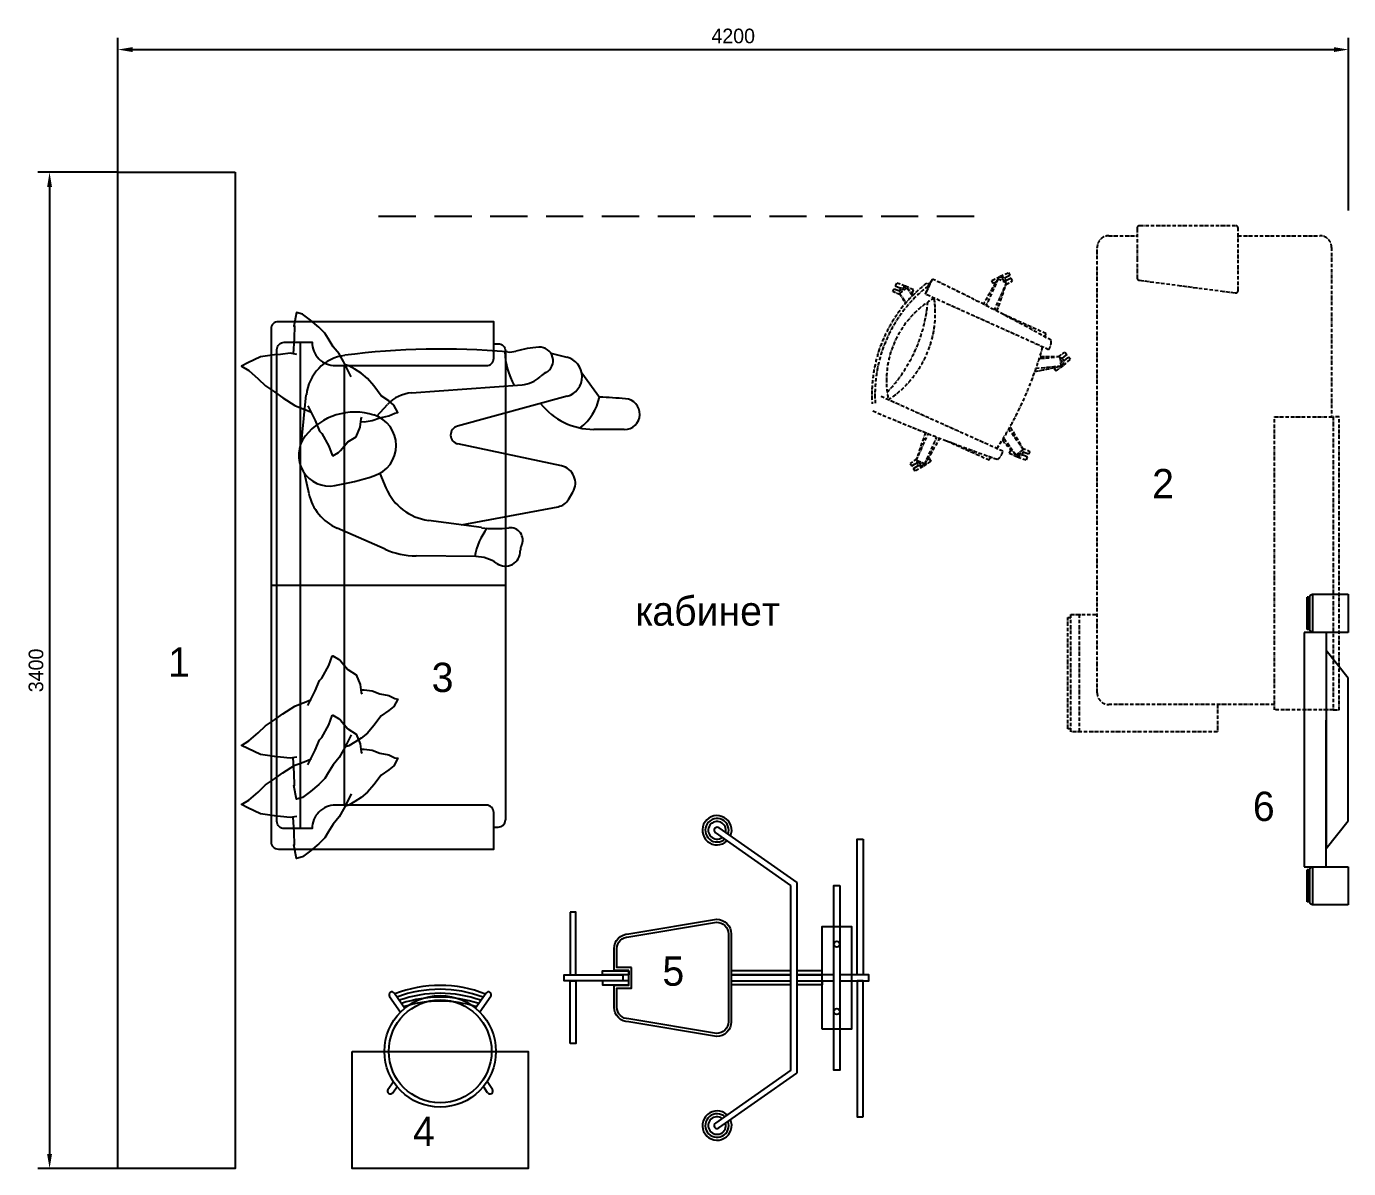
# Model space of a CAD drawing. Header units: millimetres. Extents: x -2161 to 29909, y 190 to 21725.
# Drawn here: x 4209 to 8721, y 9770 to 13668 of the extents above; entities that cross this region are included whole.
import ezdxf

# ---------------------------------------------------------------- set-up
doc = ezdxf.new("R2010")
doc.units = ezdxf.units.MM
doc.linetypes.add('ACAD_ISO10W100', pattern=[18.5, 12, -3, 0.5, -3])
doc.linetypes.add('DASHED', pattern=[19.05, 12.7, -6.35])
for name, color, linetype in [('04 Мебель', 5, 'Continuous'), ('05 Шторы', 5, 'DASHED'), ('07 Аксессуары', 6, 'Continuous'), ('08 Размеры', 7, 'Continuous'), ('ID-LOOSE', 31, 'Continuous'), ('ID-LOOSE2', 8, 'Continuous'), ('mebel_1', 21, 'Continuous')]:
    doc.layers.add(name, color=color, linetype=linetype)
doc.styles.add('ATTR', font='romans.shx', dxfattribs={"width": 0.8, "height": 1.2})
doc.styles.get("Standard").update_dxf_attribs({"font": 'Ubuntu-R.ttf'})
doc.dimstyles.new('ISO-25', dxfattribs={"dimtxt": 2.5, "dimasz": 2.5, "dimexe": 1.25, "dimexo": 0.625, "dimtad": 1, "dimtxsty": 'Standard', "dimcen": 2.5, "dimadec": 0, "dimazin": 0, "dimtfac": 1, "dimtmove": 0, "dimatfit": 3, "dimfxl": 1, "dimarcsym": 0})

# ---------------------------------------------------------------- blocks, each defined once
blk = doc.blocks.new('A$C1C746C9B')
for p, q in [((-169.4, 210.1), (-132.1, 156.8)), ((-153, 221.6), (-117.1, 170.4)), ((159.7, 221.6), (123.8, 170.3)), ((176, 210.1), (138.7, 156.8)), ((-174.9, -106.7), (-156.4, -80.4)), ((181.5, -106.7), (163.1, -80.4)), ((-158.5, -118.2), (-144, -97.5)), ((165.1, -118.2), (150.6, -97.5))]:
    blk.add_line(p, q)
for radius in [190.3, 175.5]:
    blk.add_circle((3.3, 23), radius)
for centre, radius, start, end in [((-161.2, 215.8), 10, 35.234, 214.7659), ((2.7, -169.6), 417.8, 68.26, 111.5976), ((2.7, -183.1), 417.8, 69.3531, 110.5038), ((167.8, 215.8), 10, 325.2341, 144.766), ((2.7, -196.6), 417.8, 70.4516, 109.5504), ((2.7, -210.1), 417.8, 71.5559, 108.2995), ((2.7, -223.6), 417.8, 72.6666, 107.161), ((-166.7, -112.4), 10, 145.2341, 324.766), ((173.3, -112.4), 10, 215.234, 34.7659)]:
    blk.add_arc(centre, radius, start, end)
blk = doc.blocks.new('A$C27B31319')
at = {"linetype": 'Continuous'}
for p, q in [((-1035.6, -223.3), (-1035.6, 16.7)), ((-1035.6, 16.7), (-775.6, 16.7)), ((-1035.6, 16.7), (-775.6, 16.7)), ((-1035.6, -223.3), (-1035.6, 16.7)), ((-775.6, 16.7), (-775.6, -223.3)), ((-775.6, 16.7), (-775.6, -223.3)), ((824.4, 16.7), (1084.4, 16.7)), ((824.4, 16.7), (1084.4, 16.7)), ((824.4, -223.3), (824.4, 16.7)), ((824.4, -223.3), (824.4, 16.7)), ((1084.4, 16.7), (1084.4, -223.3)), ((1084.4, 16.7), (1084.4, -223.3)), ((-775.6, -223.3), (-1035.6, -223.3)), ((-1035.3, -226.8), (-1035.6, -223.3)), ((-1035.3, -226.8), (-1035.6, -223.3)), ((-1034.4, -230.1), (-1035.3, -226.8)), ((-1034.4, -230.1), (-1035.3, -226.8)), ((-1033, -233.3), (-1034.4, -230.1)), ((-1033, -233.3), (-1034.4, -230.1)), ((-1031, -236.1), (-1033, -233.3)), ((-1031, -236.1), (-1033, -233.3)), ((-1028.5, -238.6), (-1031, -236.1)), ((-1028.5, -238.6), (-1031, -236.1)), ((-1025.6, -240.6), (-1028.5, -238.6)), ((-1025.6, -240.6), (-1028.5, -238.6)), ((-1022.5, -242.1), (-1025.6, -240.6)), ((-1022.5, -242.1), (-1025.6, -240.6)), ((-1019.1, -243), (-1022.5, -242.1)), ((-1019.1, -243), (-1022.5, -242.1)), ((-1015.6, -243.3), (-1019.1, -243)), ((-1015.6, -243.3), (-1019.1, -243)), ((-795.6, -243.3), (-1015.6, -243.3)), ((-1015.6, -263.3), (-1015.6, -243.3)), ((-795.6, -253.3), (-1015.6, -253.3)), ((-1015.6, -253.3), (-1015.6, -263.3)), ((-795.6, -263.3), (-1015.6, -263.3)), ((-795.6, -263.3), (-1015.6, -263.3)), ((-998.6, -243.3), (-998.6, -253.3)), ((-992.6, -243.3), (-992.6, -253.3)), ((-925.6, -248.3), (-925.6, -243.3)), ((-885.6, -248.3), (-925.6, -248.3)), ((-885.6, -243.3), (-885.6, -248.3)), ((-818.6, -243.3), (-818.6, -253.3)), ((-812.6, -243.3), (-812.6, -253.3)), ((-792.2, -243), (-795.6, -243.3)), ((-792.2, -243), (-795.6, -243.3)), ((-795.6, -243.3), (-795.6, -263.3)), ((-795.6, -253.3), (-795.6, -263.3)), ((-788.8, -242.1), (-792.2, -243)), ((-788.8, -242.1), (-792.2, -243)), ((-785.6, -240.6), (-788.8, -242.1)), ((-785.6, -240.6), (-788.8, -242.1)), ((-782.8, -238.6), (-785.6, -240.6)), ((-782.8, -238.6), (-785.6, -240.6)), ((-780.3, -236.1), (-782.8, -238.6)), ((-780.3, -236.1), (-782.8, -238.6)), ((-778.3, -233.3), (-780.3, -236.1)), ((-778.3, -233.3), (-780.3, -236.1)), ((-776.9, -230.1), (-778.3, -233.3)), ((-776.9, -230.1), (-778.3, -233.3)), ((-775.9, -226.8), (-776.9, -230.1)), ((-775.9, -226.8), (-776.9, -230.1)), ((-775.6, -223.3), (-775.9, -226.8)), ((-775.6, -223.3), (-775.9, -226.8)), ((-775.6, -223.3), (-775.6, -223.3)), ((824.7, -226.8), (824.4, -223.3)), ((1084.4, -223.3), (824.4, -223.3)), ((824.7, -226.8), (824.4, -223.3)), ((825.6, -230.1), (824.7, -226.8)), ((825.6, -230.1), (824.7, -226.8)), ((827, -233.3), (825.6, -230.1)), ((827, -233.3), (825.6, -230.1)), ((829, -236.1), (827, -233.3)), ((829, -236.1), (827, -233.3)), ((831.5, -238.6), (829, -236.1)), ((831.5, -238.6), (829, -236.1)), ((834.4, -240.6), (831.5, -238.6)), ((834.4, -240.6), (831.5, -238.6)), ((837.5, -242.1), (834.4, -240.6)), ((837.5, -242.1), (834.4, -240.6)), ((840.9, -243), (837.5, -242.1)), ((840.9, -243), (837.5, -242.1)), ((844.4, -243.3), (840.9, -243)), ((844.4, -243.3), (840.9, -243)), ((1064.4, -243.3), (844.4, -243.3)), ((844.4, -263.3), (844.4, -243.3)), ((1064.4, -253.3), (844.4, -253.3)), ((844.4, -253.3), (844.4, -263.3)), ((1064.4, -263.3), (844.4, -263.3)), ((1064.4, -263.3), (844.4, -263.3)), ((861.4, -243.3), (861.4, -253.3)), ((867.4, -243.3), (867.4, -253.3)), ((934.4, -248.3), (934.4, -243.3)), ((974.4, -248.3), (934.4, -248.3)), ((974.4, -243.3), (974.4, -248.3)), ((1041.4, -243.3), (1041.4, -253.3)), ((1047.4, -243.3), (1047.4, -253.3)), ((1067.8, -243), (1064.4, -243.3)), ((1067.8, -243), (1064.4, -243.3)), ((1064.4, -243.3), (1064.4, -263.3)), ((1064.4, -253.3), (1064.4, -263.3)), ((1071.2, -242.1), (1067.8, -243)), ((1071.2, -242.1), (1067.8, -243)), ((1074.4, -240.6), (1071.2, -242.1)), ((1074.4, -240.6), (1071.2, -242.1)), ((1077.2, -238.6), (1074.4, -240.6)), ((1077.2, -238.6), (1074.4, -240.6)), ((1079.7, -236.1), (1077.2, -238.6)), ((1079.7, -236.1), (1077.2, -238.6)), ((1081.7, -233.3), (1079.7, -236.1)), ((1081.7, -233.3), (1079.7, -236.1)), ((1083.1, -230.1), (1081.7, -233.3)), ((1083.1, -230.1), (1081.7, -233.3)), ((1084.1, -226.8), (1083.1, -230.1)), ((1084.1, -226.8), (1083.1, -230.1)), ((1084.4, -223.3), (1084.1, -226.8)), ((1084.4, -223.3), (1084.1, -226.8)), ((1084.4, -223.3), (1084.4, -223.3))]:
    blk.add_line(p, q, dxfattribs=at)
at = {"ltscale": 10}
for p, q in [((-463.1, 16.7), (-650.6, -133.3)), ((511.9, 16.7), (-463.1, 16.7)), ((699.4, -133.3), (511.9, 16.7)), ((-775.6, -133.3), (699.4, -133.3)), ((-775.6, -133.3), (-775.6, -283.3)), ((824.4, -133.3), (-175.6, -133.3)), ((824.4, -283.3), (824.4, -133.3)), ((-775.6, -283.3), (824.4, -283.3))]:
    blk.add_line(p, q, dxfattribs=at)
blk = doc.blocks.new('A$C17882DD3')
at = {"layer": 'ID-LOOSE', "ltscale": 0.5}
for p, q in [((0.0418, 0.5128), (0.2285, 0.2463)), ((0.2389, 0.2663), (0.0582, 0.5243)), ((0.8689, 0.2663), (1.0495, 0.5243)), ((1.0659, 0.5128), (0.8793, 0.2463)), ((0.8793, 0.2463), (0.2285, 0.2463)), ((0.2389, 0.2663), (0.8689, 0.2663))]:
    blk.add_line(p, q, dxfattribs=at)
for points in [[(0.5639, 0.92), (0.5639, 0.84), (0.5439, 0.84), (0.5439, 1.04), (0.5639, 1.04)], [(0.3789, 0.1599), (0.7289, 0.1599), (0.7289, 0.0599), (0.3789, 0.0599)], [(0.8689, 0.0999), (0.2389, 0.0999), (0.2389, 0.1199), (0.8689, 0.1199)]]:
    blk.add_lwpolyline(points, close=True, dxfattribs=at)
blk.add_lwpolyline([(0.5789, 0.82), (0.5789, 0.87), (0.6539, 0.87, -0.414214), (0.7039, 0.82), (0.7539, 0.52, -0.414214), (0.7039, 0.47), (0.4039, 0.47, -0.414214), (0.3539, 0.52), (0.4039, 0.82, -0.414214), (0.4539, 0.87), (0.5289, 0.87), (0.5289, 0.82)], format="xyb", close=True, dxfattribs=at)
for points in [[(0.5439, 0.47), (0.5439, 0.2663)], [(0.5639, 0.2663), (0.5639, 0.47)], [(0.5439, 0.2463), (0.5439, 0.1199)], [(0.5639, 0.1199), (0.5639, 0.1498), (0.5639, 0.2463)], [(0.5439, 0.0999), (0.5439, 0), (0.5639, 0), (0.5639, 0.0999)]]:
    blk.add_lwpolyline(points, dxfattribs=at)
for centre in [(0.4389, 0.1099), (0.6689, 0.1099)]:
    blk.add_circle(centre, 0.01, dxfattribs=at)
for centre, radius, start, end in [((0.05, 0.5186), 0.05, 316.537, 293.463), ((1.0577, 0.5186), 0.05, 246.537, 223.463), ((0.05, 0.5186), 0.01, 35, 215), ((1.0577, 0.5186), 0.01, 325, 145)]:
    blk.add_arc(centre, radius, start, end, dxfattribs=at)
at = {"layer": 'ID-LOOSE2', "ltscale": 0.5}
for points in [[(0.3299, 1.0201), (0.5439, 1.0201), (0.5439, 1.0001), (0.3299, 1.0001)], [(0.7778, 1.0201), (0.5639, 1.0201), (0.5639, 1.0001), (0.7778, 1.0001)], [(0.5299, 0.82), (0.5439, 0.82), (0.5439, 0.9099), (0.5299, 0.9099)], [(0.5778, 0.82), (0.5639, 0.82), (0.5639, 0.9099), (0.5778, 0.9099)], [(0.0799, 0.0199), (0.5439, 0.0199), (0.5439, 0.0399), (0.0799, 0.0399)], [(1.0278, 0.0199), (0.5639, 0.0199), (0.5639, 0.0399), (1.0278, 0.0399)]]:
    blk.add_lwpolyline(points, close=True, dxfattribs=at)
blk.add_lwpolyline([(0.5889, 0.81), (0.5889, 0.86), (0.6539, 0.86, -0.414214), (0.6939, 0.82), (0.7439, 0.52, -0.414214), (0.7039, 0.48), (0.4039, 0.48, -0.414214), (0.3639, 0.52), (0.4139, 0.82, -0.414214), (0.4539, 0.86), (0.5189, 0.86), (0.5189, 0.81)], format="xyb", close=True, dxfattribs=at)
for points in [[(0.5299, 0.2663), (0.5299, 0.47)], [(0.5439, 0.47), (0.5439, 0.2663)], [(0.5639, 0.47), (0.5639, 0.2663)], [(0.5778, 0.2663), (0.5778, 0.47)], [(0.5439, 0.2463), (0.5439, 0.1599), (0.5299, 0.1599), (0.5299, 0.2463)], [(0.5639, 0.2463), (0.5639, 0.1599), (0.5778, 0.1599), (0.5778, 0.2463)]]:
    blk.add_lwpolyline(points, dxfattribs=at)
for centre, radius, start, end in [((0.05, 0.5186), 0.04, 316.537, 290.5225), ((0.05, 0.5186), 0.03, 324.4712, 285.5288), ((1.0577, 0.5186), 0.04, 249.4775, 223.463), ((1.0577, 0.5186), 0.03, 254.4712, 215.5288)]:
    blk.add_arc(centre, radius, start, end, dxfattribs=at)
blk = doc.blocks.new('A$C62714FF1')
at = {"layer": 'mebel_1', "linetype": 'ACAD_ISO10W100'}
for p, q in [((383.4, 1587.4), (383.4, 1680.1)), ((383.4, 1680.1), (883.4, 1680.1)), ((853.4, 1680.1), (853.4, 1280.1)), ((883.4, 1680.1), (883.4, 1670.1)), ((883.4, 1680.1), (883.4, 1280.1)), ((883.4, 1670.1), (893.4, 1670.1)), ((893.4, 1670.1), (893.4, 1290.1)), ((-31.8, 1605.5), (-31.8, 605.5)), ((-11.8, 1605.5), (-31.8, 1605.5)), ((-11.8, 1605.5), (188.2, 1605.5)), ((-11.8, 605.5), (-11.8, 1605.5)), ((188.2, 1605.5), (188.2, 605.5)), ((188.2, 1587.4), (753.5, 1587.4)), ((793.5, 1547.4), (793.5, 27.4)), ((883.4, 1280.1), (793.5, 1280.1)), ((853.4, 1280.1), (853.4, 1280.1)), ((893.4, 1290.1), (883.4, 1290.1)), ((1361.5, 756.3), (1387, 774.9)), ((1387, 774.9), (1414.2, 790.8)), ((1411.2, 776.2), (1402.7, 770.7)), ((1416.9, 767.4), (1408.4, 761.9)), ((1420, 782), (1411.2, 776.2)), ((1414.2, 790.8), (1420, 782)), ((1425.7, 773.2), (1416.9, 767.4)), ((1431.4, 764.4), (1425.7, 773.2)), ((1023.5, 723.4), (1027.4, 733.1)), ((1048.6, 711.9), (1023.5, 723.4)), ((1027.4, 733.1), (1037.1, 729.2)), ((1035.1, 752.6), (1031.2, 742.9)), ((1031.2, 742.9), (1041, 739)), ((1065, 742.5), (1035.1, 752.6)), ((1037.1, 729.2), (1046.5, 725.5)), ((1041, 739), (1050.4, 735.3)), ((1045.8, 717.2), (1071.4, 735.6)), ((1093.7, 729.4), (1065, 742.5)), ((1071.4, 735.6), (1113.1, 677.6)), ((1084.1, 721.9), (1089.8, 719.6)), ((1089.8, 719.6), (1093.7, 729.4)), ((1115.4, 723.2), (1536.2, 533.7)), ((1307.8, 687), (1162.5, 752.4)), ((1382.1, 766.8), (1340.4, 674.4)), ((1367.2, 747.5), (1361.5, 756.3)), ((1372.4, 750.9), (1367.2, 747.5)), ((1410.8, 753.9), (1369.8, 662.9)), ((1382.1, 766.8), (1410.8, 753.9)), ((1409.1, 748.1), (1431.4, 764.4)), ((1045.8, 717.2), (1095.6, 648)), ((-31.8, 605.5), (-11.8, 605.5)), ((188.2, 605.5), (-11.8, 605.5)), ((-6.5, 27.4), (-6.5, 605.5)), ((908.3, 430.4), (884.6, 409.6)), ((884.6, 409.6), (891.1, 401.3)), ((891.1, 401.3), (899.3, 407.9)), ((899.3, 407.9), (907.3, 414.1)), ((934, 448.7), (908.3, 430.4)), ((917.5, 432.4), (1002.3, 441)), ((920.6, 401.1), (917.5, 432.4)), ((920.6, 401.1), (991.7, 408.2)), ((940.5, 440.4), (934, 448.7)), ((935.7, 436.6), (940.5, 440.4)), ((897.6, 393.1), (905.8, 399.6)), ((904.1, 384.9), (897.6, 393.1)), ((926.6, 400.9), (904.1, 384.9)), ((905.8, 399.6), (913.8, 405.9)), ((959.1, 376.3), (1379.8, 186.7)), ((968.4, 321.6), (1113.6, 256.2)), ((1103.1, 147.6), (1144.7, 240)), ((1131.8, 134.7), (1172.8, 225.6)), ((648.9, 139.5), (321.2, 182.6)), ((1379.8, 186.7), (1356.6, 135.2)), ((1356.6, 135.2), (1379.8, 186.7)), ((1424.1, 181.9), (1420.2, 172.1)), ((1442.5, 165.9), (1423.8, 191.9)), ((1429.8, 179.6), (1424.1, 181.9)), ((1468.1, 184.3), (1442.5, 165.9)), ((1468.1, 184.3), (1445.6, 215.5)), ((1465.2, 189.6), (1490.4, 178.1)), ((312.6, 174), (312.6, 64.8)), ((1105, 154.1), (1082.2, 141.7)), ((1082.2, 141.7), (1086.8, 132.3)), ((1086.8, 132.3), (1096.2, 136.8)), ((1096.2, 136.8), (1105.4, 141.2)), ((1131.8, 134.7), (1103.1, 147.6)), ((1152.6, 140.6), (1124.9, 125.5)), ((1138.3, 145.4), (1138.6, 145.5)), ((1138.6, 145.5), (1148.1, 150)), ((1148.1, 150), (1152.6, 140.6)), ((1420.2, 172.1), (1448.9, 159)), ((1448.9, 159), (1478.8, 148.9)), ((1472.9, 162.5), (1463.5, 166.2)), ((1476.8, 172.3), (1467.3, 176)), ((1482.7, 158.6), (1472.9, 162.5)), ((1486.5, 168.4), (1476.8, 172.3)), ((1478.8, 148.9), (1482.7, 158.6)), ((1490.4, 178.1), (1486.5, 168.4)), ((657.5, 64.8), (657.5, 130.9)), ((1091.3, 122.8), (1100.8, 127.3)), ((1095.8, 113.3), (1091.3, 122.8)), ((1124.9, 125.5), (1095.8, 113.3)), ((1100.8, 127.3), (1109.9, 131.7)), ((312.6, 64.8), (312.6, -38.1)), ((657.5, -38.1), (657.5, 64.8)), ((312.6, -12.6), (33.5, -12.6)), ((753.5, -12.6), (657.5, -12.6)), ((321.2, -46.7), (648.9, -46.7))]:
    blk.add_line(p, q, dxfattribs=at)
for centre, radius, start, end in [((753.5, 1547.4), 40, 0, 90), ((1396.5, 760.4), 12.1, 335.7423, 155.7423), ((1058.6, 726.4), 12.1, 35.7423, 215.7423), ((1058.6, 726.4), 5.25, 35.7423, 215.7423), ((-299.8, -551.6), 1880.6, 41.0992, 43.1901), ((1159.3, 713.8), 44.9, 124.7379, 167.904), ((-1114.1, -5656.7), 6790.3, 66.81408, 70.66821), ((2136.2, 54.5), 1197.9, 144.3682, 144.925), ((2982.1, -221.6), 1880.6, 148.2945, 151.4172), ((-389.5, 1297.8), 1880.6, 340.1493, 343.1901), ((1396.5, 760.4), 5.25, 335.7423, 155.7423), ((2136.2, 54.5), 1197.9, 146.6021, 164.8825), ((2701.7, 1608.6), 1880.6, 208.2945, 211.042), ((1698.9, 251.6), 353, 123.1245, 188.3601), ((1189.1, 481.3), 323.7, 299.7335, 11.7511), ((1081.1, 530), 470.9, 308.0351, 3.4495), ((1081.1, 530), 481.4, 307.8109, 3.6737), ((1878.6, 170.6), 508.8, 136.3812, 175.1034), ((919.1, 416.8), 12.1, 95.7423, 275.7423), ((919.1, 416.8), 5.25, 95.7423, 275.7423), ((1346.6, -1398.6), 1880.6, 100.4426, 103.1901), ((976.6, 2280.9), 1880.6, 268.2945, 270.3854), ((995.2, 349.6), 44.9, 143.5806, 186.7467), ((4261.6, 6272.7), 6790.3, 240.81638, 244.67052), ((2136.2, 54.5), 1197.9, 166.5596, 167.1164), ((2903.4, -396.3), 1880.6, 160.0673, 163.1901), ((321.2, 174), 8.62, 90, 180), ((-468.2, 1123.1), 1880.6, 328.2945, 331.3353), ((2813.7, 1453.1), 1880.6, 222.2269, 223.1901), ((1455.3, 175.1), 12.1, 215.7423, 35.7423), ((-187.9, -707.1), 1880.6, 28.2945, 29.5104), ((648.9, 130.9), 8.61, 359.9365, 90.0635), ((1117.4, 141.1), 12.1, 155.7423, 335.7423), ((1117.4, 141.1), 5.25, 155.7423, 335.7423), ((1373.8, 154.4), 5.33, 118.6694, 297.0532), ((1455.3, 175.1), 5.25, 215.7423, 35.7423), ((33.5, 27.4), 40, 180, 270), ((753.5, 27.4), 40, 270, 0), ((321.2, -38.1), 8.62, 180, 270), ((648.9, -38.1), 8.62, 270, 0)]:
    blk.add_arc(centre, radius, start, end, dxfattribs=at)
blk = doc.blocks.new('*D35')
at = {"layer": '08 Размеры', "color": 0, "lineweight": -2}
for p, q in [((4521.2, 13170.1), (4248.2, 13170.1)), ((4288.2, 13120.1), (4288.2, 9820.1)), ((4521.2, 9770.1), (4248.2, 9770.1))]:
    blk.add_line(p, q, dxfattribs=at)
at = {"layer": '08 Размеры', "color": 0}
for points in [[(4296.5, 13120.1), (4279.8, 13120.1), (4288.2, 13170.1)], [(4279.8, 9820.1), (4296.5, 9820.1), (4288.2, 9770.1)]]:
    blk.add_solid(points, dxfattribs=at)
at = {"layer": 'Defpoints', "color": 0}
for p in [(4521.2, 13170.1), (4288.2, 9770.1), (4521.2, 9770.1)]:
    blk.add_point(p, dxfattribs=at)
at = {"layer": '08 Размеры', "color": 0, "insert": (4242.1, 11470.1), "char_height": 50, "attachment_point": 5, "rotation": 90}
blk.add_mtext('3400', dxfattribs=at)
blk = doc.blocks.new('*D36')
at = {"layer": '08 Размеры', "color": 0, "lineweight": -2}
for p, q in [((4521.2, 13170.1), (4521.2, 13628.9)), ((8721.2, 13040.1), (8721.2, 13628.9)), ((4571.2, 13588.9), (8671.2, 13588.9))]:
    blk.add_line(p, q, dxfattribs=at)
at = {"layer": '08 Размеры', "color": 0}
for points in [[(4571.2, 13597.2), (4571.2, 13580.6), (4521.2, 13588.9)], [(8671.2, 13580.6), (8671.2, 13597.2), (8721.2, 13588.9)]]:
    blk.add_solid(points, dxfattribs=at)
at = {"layer": 'Defpoints', "color": 0}
for p in [(8721.2, 13588.9), (4521.2, 13170.1), (8721.2, 13040.1)]:
    blk.add_point(p, dxfattribs=at)
at = {"layer": '08 Размеры', "color": 0, "insert": (6621.2, 13635), "char_height": 50, "attachment_point": 5}
blk.add_mtext('4200', dxfattribs=at)
blk = doc.blocks.new('Person 3 Man Sitting PV')
for p, q in [((-5.21, 17.08), (2.95, 16.98)), ((7.19, 16.07), (13.74, 13.2)), ((-3.26, 12.76), (-16.43, 10.28)), ((-5.96, 13.13), (1.27, 12.14)), ((-17.86, 9.28), (-18.46, 8.28)), ((7.91, 5.73), (7.06, 7.71)), ((18.22, 5.67), (17.59, 8.49)), ((-16.9, 4.7), (-2.76, 1.71)), ((18.59, 1.46), (17.93, -5)), ((-25.48, -0.25), (-21.3, -0.27)), ((-17.68, -4.81), (-2.69, -0.73)), ((8.31, -2.09), (6.84, -3.69)), ((-19.67, -7.99), (-22.09, -4.69)), ((3.59, -5.27), (-11.53, -6.37)), ((-15.43, -10.7), (-17.62, -10.15))]:
    blk.add_line(p, q)
for centre, radius, start, end in [((-9.25, 16.35), 2.03, 54.6797, 181.5275), ((-12.81, 16.26), 1.53, 333.6514, 1.5275), ((-5.15, 22.14), 5.06, 234.6796, 269.3282), ((-13.04, 18.26), 8.05, 321.1992, 351.5452), ((2.82, 6.12), 10.87, 66.3214, 89.3282), ((-9.93, 14.83), 1.68, 153.6513, 276.933), ((-7.96, -1.4), 14.67, 82.187, 96.933), ((11.04, 7.05), 6.71, 12.418, 66.3214), ((0.26, 4.82), 7.39, 23.041, 82.187), ((-16.04, 8.19), 2.12, 100.6656, 149.0846), ((-16.4, 7.05), 2.4, 149.0846, 258.0295), ((21.98, -36.11), 44.22, 100.3698, 107.462), ((14.77, 3.25), 4.21, 321.6066, 100.3698), ((10.02, 1.91), 4.36, 107.462, 252.5295), ((-3.02, 0.48), 1.25, 285.2198, 78.0295), ((11.3, 6), 8.64, 252.5295, 321.6066), ((-25.49, -2.37), 2.11, 89.7424, 265.904), ((-15.1, -6.12), 7.13, 127.6401, 168.4577), ((-21.34, -9.56), 9.28, 38.1787, 89.7424), ((-14.88, 145.86), 150.72, 265.904, 267.2566), ((-16.95, -7.47), 2.76, 105.2198, 255.9617), ((3.23, -0.39), 4.89, 274.1728, 317.4697), ((11.9, -4.38), 6.06, 277.4184, 354.1692), ((-11.24, -10.32), 3.96, 94.1728, 134.0771), ((-20.04, -11.48), 10.91, 3.1218, 28.3936), ((-13.92, -9.66), 1.84, 117.2159, 273.481), ((-16.22, -5.18), 3.2, 297.216, 314.0771), ((-0.51, 90.87), 102.12, 264.9332, 277.4184), ((-14.7, 3.25), 14.77, 273.481, 285.8265), ((-9.81, -14.03), 3.19, 84.9332, 105.8265)]:
    blk.add_arc(centre, radius, start, end)
at = {"style": 'ATTR', "width": 0.8, "flags": 9}
blk.add_attdef('ESTCODE', (0, 0), '', height=0.00932, dxfattribs=at)
blk = doc.blocks.new('-sofa18c')
for p, q in [((830, 700), (-830, 700)), ((750, 550), (-750, 550)), ((-825, 40), (-825, 25)), ((0, 0), (-800, 0))]:
    blk.add_line(p, q)
at = {"color": 0}
for points in [[(-788.5, 712), (-792.2, 734.4), (-788.5, 768), (-786.6, 788.5), (-779.9, 836), (-759.4, 878.9), (-748.2, 901.3), (-733.3, 875.2), (-705.3, 843.5), (-681.1, 819.2), (-660.6, 787.6), (-640.1, 759.6), (-614, 718.6), (-608.4, 705.5), (-597.2, 675.7), (-591.6, 662.6)], [(-586.1, 712), (-589.9, 734.4), (-586.1, 768), (-584.2, 788.5), (-577.6, 836), (-557, 878.9), (-545.8, 901.3), (-530.9, 875.2), (-503, 843.5), (-478.7, 819.2), (-458.2, 787.6), (-437.7, 759.6), (-411.6, 718.6), (-406, 705.5), (-394.9, 675.7), (-389.3, 662.6)], [(788.5, 712), (792.2, 734.4), (788.5, 768), (786.6, 788.5), (779.9, 836), (759.4, 878.9), (748.2, 901.3), (733.3, 875.2), (705.3, 843.5), (681.1, 819.2), (660.6, 787.6), (640.1, 759.6), (614, 718.6), (608.4, 705.5), (597.2, 675.7), (591.6, 662.6)], [(-711.8, 526.9), (-741.6, 541.8), (-764, 553), (-790.1, 567.9), (-814.3, 588.4), (-842.3, 605.2), (-860.9, 616.4), (-881.4, 636.9), (-905.7, 664.8), (-926.2, 692.8), (-931.7, 713.3), (-931.7, 713.3), (-885.1, 722.7), (-885.5, 719.5), (-842.6, 721.3), (-790.5, 724.1)], [(-509.4, 526.9), (-539.2, 541.8), (-561.6, 553), (-587.7, 567.9), (-611.9, 588.4), (-639.9, 605.2), (-658.6, 616.4), (-679.1, 636.9), (-703.3, 664.8), (-723.8, 692.8), (-729.4, 713.3), (-729.4, 713.3), (-682.8, 722.7), (-683.1, 719.5), (-640.2, 721.3), (-588.1, 724.1)], [(711.8, 526.9), (741.6, 541.8), (764, 553), (790.1, 567.9), (814.3, 588.4), (842.3, 605.2), (860.9, 616.4), (881.4, 636.9), (905.7, 664.8), (926.2, 692.8), (931.7, 713.3), (931.7, 713.3), (885.1, 722.7), (885.5, 719.5), (842.6, 721.3), (790.5, 724.1)], [(-612.5, 673.9), (-562.3, 649.9), (-526.9, 634.2), (-519, 626.4), (-475.7, 602.8), (-444.3, 591), (-442.3, 589), (-454.1, 569.3), (-460, 563.4), (-489.5, 537.8), (-507.2, 509.6), (-540.6, 495.8), (-568.2, 491.9), (-574.1, 489.9)], [(-410.1, 673.9), (-359.9, 649.9), (-324.5, 634.2), (-316.6, 626.4), (-273.4, 602.8), (-241.9, 591), (-239.9, 589), (-251.7, 569.3), (-257.7, 563.4), (-287.2, 537.8), (-304.8, 509.6), (-338.3, 495.8), (-365.8, 491.9), (-371.7, 489.9)], [(612.5, 673.9), (562.3, 649.9), (526.9, 634.2), (519, 626.4), (475.7, 602.8), (444.3, 591), (442.3, 589), (454.1, 569.3), (460, 563.4), (489.5, 537.8), (507.2, 509.6), (540.6, 495.8), (568.2, 491.9), (574.1, 489.9)], [(-558.9, 493.2), (-558.3, 482.1), (-562.3, 454.5), (-572.1, 429), (-578.3, 398.5), (-588.2, 376.9), (-590.1, 367), (-615.7, 380.8), (-629.5, 398.5), (-647.1, 424), (-680.6, 449.6), (-706.1, 471.2), (-723.8, 492.9), (-737.6, 514.5), (-749.4, 534.2), (-753.3, 546)], [(-356.6, 493.2), (-356, 482.1), (-359.9, 454.5), (-369.8, 429), (-375.9, 398.5), (-385.8, 376.9), (-387.8, 367), (-413.3, 380.8), (-427.1, 398.5), (-444.8, 424), (-478.2, 449.6), (-503.8, 471.2), (-521.5, 492.9), (-535.2, 514.5), (-547, 534.2), (-551, 546)], [(558.9, 493.2), (558.3, 482.1), (562.3, 454.5), (572.1, 429), (578.3, 398.5), (588.2, 376.9), (590.1, 367), (615.7, 380.8), (629.5, 398.5), (647.1, 424), (680.6, 449.6), (706.1, 471.2), (723.8, 492.9), (737.6, 514.5), (749.4, 534.2), (753.3, 546)]]:
    blk.add_lwpolyline(points, dxfattribs=at)
blk.add_lwpolyline([(825, 40), (825, 25, -0.414214), (800, 0), (0, 0), (0, 800), (-875, 800, 0.414214), (-900, 775), (-900, 40), (-775, 40, 0.414214), (-750, 65), (-750, 580, 0.414214), (-830, 660), (-830, 755, -0.414214), (-805, 780), (0, 780), (805, 780, -0.414214), (830, 755), (830, 660, 0.414214), (750, 580), (750, 65, 0.414214), (775, 40), (900, 40), (900, 775, 0.414214), (875, 800), (0, 800)], format="xyb")
blk.add_arc((-800, 25), 25, 180, 270)

msp = doc.modelspace()

# ---------------------------------------------------------------- linework, layer by layer
at = {"layer": '04 Мебель'}
for points in [[(4921.234, 13170.115), (4921.234, 9770.115), (4521.234, 9770.115), (4521.234, 13170.115)], [(5321.234, 10170.115), (5921.234, 10170.115), (5921.234, 9770.115), (5321.234, 9770.115)]]:
    msp.add_lwpolyline(points, close=True, dxfattribs=at)
at = {"layer": '05 Шторы', "ltscale": 10}
msp.add_line((5411.234, 13020.115), (7481.234, 13020.115), dxfattribs=at)

# ---------------------------------------------------------------- block references
at = {"xscale": 24.9999999996362, "yscale": 24.9999999996362, "zscale": 24.9999999996362, "rotation": 180}
msp.add_blockref('Person 3 Man Sitting PV', (5612.658, 12285.632), dxfattribs=at)
at = {"layer": '04 Мебель', "rotation": 180}
msp.add_blockref('A$C62714FF1', (8656.893, 12941.015), dxfattribs=at)
at = {"layer": '04 Мебель', "ltscale": 0.5, "xscale": 1000, "yscale": 1000, "zscale": 1000, "rotation": 90}
msp.add_blockref('A$C17882DD3', (7084.63, 9866.977), dxfattribs=at)
at = {"layer": '04 Мебель'}
msp.add_blockref('A$C1C746C9B', (5617.948, 10147.133), dxfattribs=at)
at = {"layer": '07 Аксессуары', "xscale": 0.5, "yscale": 0.5, "zscale": 0.5, "rotation": 270}
msp.add_blockref('A$C27B31319', (8711.071, 11212.293), dxfattribs=at)
at = {"layer": 'ID-LOOSE', "rotation": 90}
msp.add_blockref('-sofa18c', (5843.916, 11760.217), dxfattribs=at)

# ---------------------------------------------------------------- texts
at = {"linetype": 'Continuous'}
for s, p in [('2', (8050.986, 12057.524)), ('кабинет', (6286.829, 11622.825)), ('1', (4692.672, 11448.341)), ('3', (5592.2, 11396.394)), ('6', (8394.628, 10956.309)), ('5', (6379.639, 10393.987)), ('4', (5528.346, 9847.285))]:
    msp.add_text(s, height=100, dxfattribs=at).set_placement(p)

# ---------------------------------------------------------------- dimensions: what is measured, and where the dimension line sits
at = {"layer": '08 Размеры'}
dim = msp.add_linear_dim(base=(8721.234, 13588.903), p1=(4521.234, 13170.115), p2=(8721.234, 13040.115), dimstyle='ISO-25', override={"dimtxt": 50, "dimasz": 50, "dimexe": 40, "dimexo": 0, "dimgap": 20}, dxfattribs=at)
dim.commit()
dim.dimension.update_dxf_attribs({"geometry": '*D36', "text_midpoint": (6621.234, 13635.021)})
dim = msp.add_linear_dim(base=(4288.177, 9770.115), p1=(4521.234, 13170.115), p2=(4521.234, 9770.115), angle=90, dimstyle='ISO-25', override={"dimtxt": 50, "dimasz": 50, "dimexe": 40, "dimexo": 0, "dimgap": 20}, dxfattribs=at)
dim.commit()
dim.dimension.update_dxf_attribs({"geometry": '*D35', "text_midpoint": (4242.059, 11470.115)})

doc.saveas('drawing.dxf')
